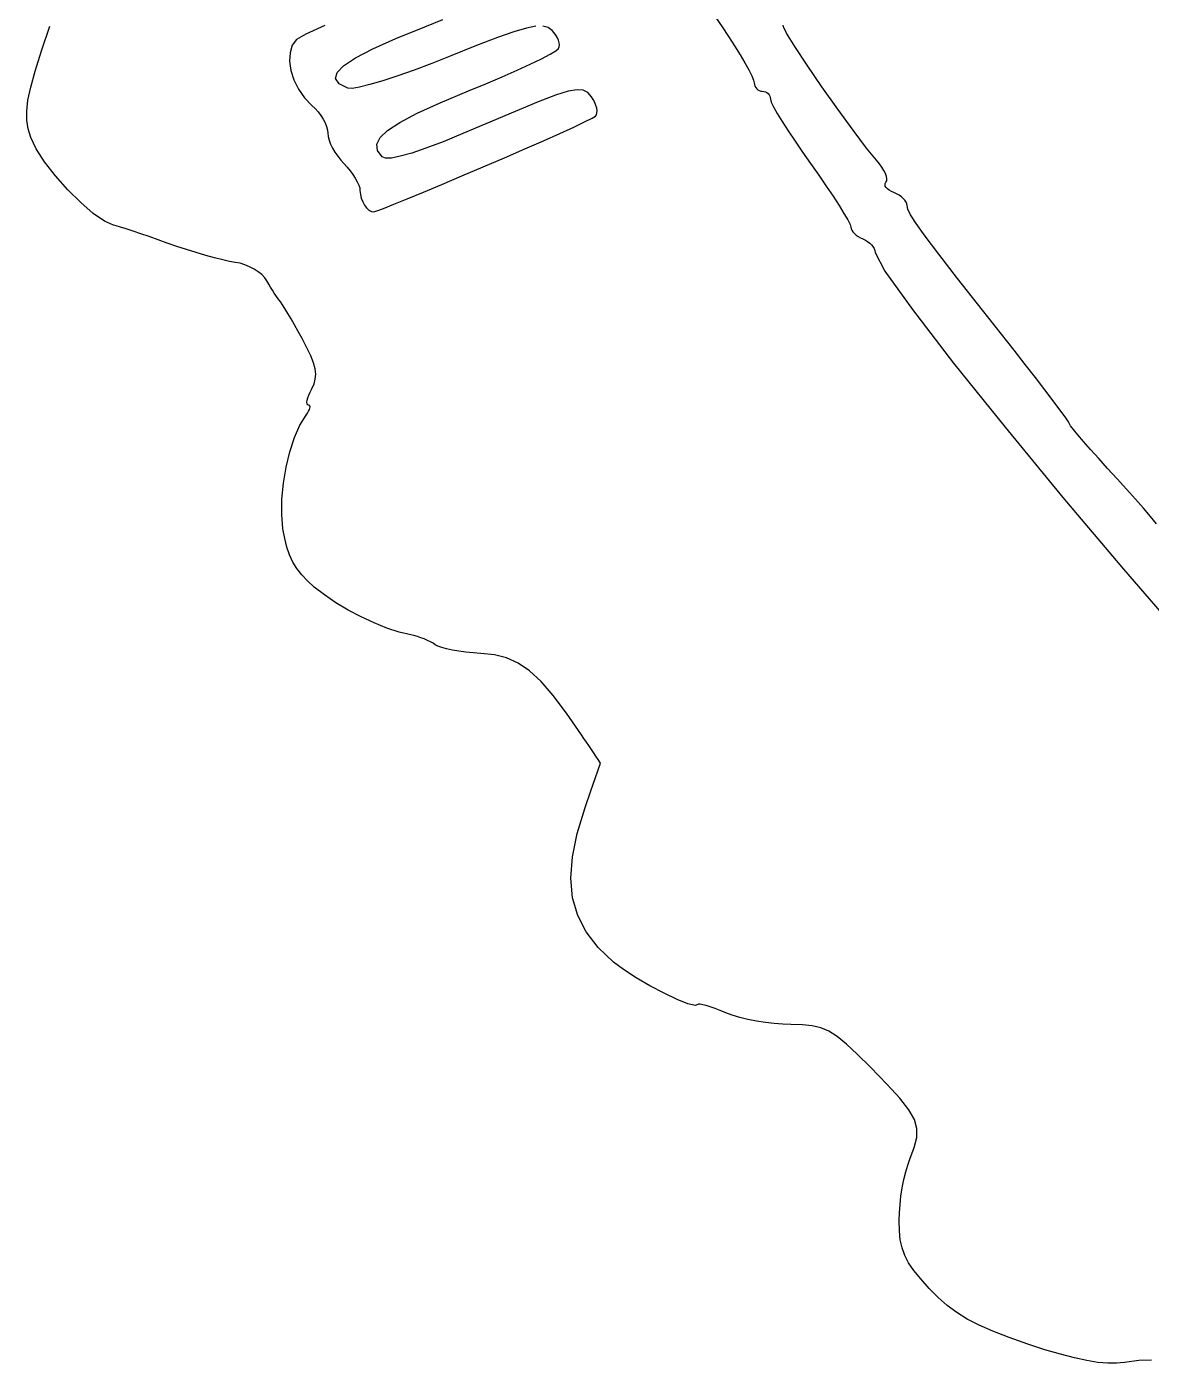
# Model space of a CAD drawing. Extents: x 0.3 to 13.7, y 0.1 to 13.4.
# Drawn here: x 1.073 to 2.626, y 1.854 to 3.7 of the extents above; entities that cross this region are included whole.
import ezdxf

# ---------------------------------------------------------------- set-up
doc = ezdxf.new("R2010")
doc.units = 0
doc.layers.get('0').update_dxf_attribs({"linetype": 'CONTINUOUS'})

msp = doc.modelspace()

# ---------------------------------------------------------------- linework, layer by layer
at = {"color": 0}
for points in [[(2.02442, 3.71332), (2.03331, 3.70003), (2.04226, 3.68664), (2.05057, 3.67367), (2.05817, 3.66151), (2.06472, 3.65033), (2.07015, 3.64057), (2.07428, 3.6326), (2.07688, 3.62651), (2.07781, 3.62283), (2.07801, 3.6205), (2.07867, 3.61833), (2.07969, 3.61626), (2.08106, 3.61453), (2.08268, 3.61312), (2.08458, 3.61203), (2.08664, 3.61139), (2.08886, 3.61106), (2.09115, 3.61089), (2.09321, 3.61025), (2.09511, 3.60921), (2.09674, 3.60786), (2.0981, 3.60622), (2.09912, 3.60439), (2.09978, 3.60226), (2.09999, 3.60004), (2.10113, 3.59625), (2.10439, 3.58963), (2.10954, 3.58057), (2.11632, 3.56939), (2.12457, 3.55647), (2.134, 3.54221), (2.14442, 3.52701), (2.15554, 3.51112), (2.16672, 3.49528), (2.17714, 3.48014), (2.18658, 3.46599), (2.19476, 3.45324), (2.20161, 3.44228), (2.20671, 3.43338), (2.20996, 3.42697), (2.2111, 3.42339), (2.21143, 3.42122), (2.2124, 3.41906), (2.21397, 3.41678), (2.21599, 3.41456), (2.21847, 3.41237), (2.22131, 3.41037), (2.22444, 3.40853), (2.22775, 3.40713), (2.23113, 3.4056), (2.23426, 3.40369), (2.23708, 3.40147), (2.23953, 3.39903), (2.2416, 3.39649), (2.24311, 3.39382), (2.24408, 3.39111), (2.24447, 3.38861), (2.25819, 3.36274), (2.29611, 3.30974), (2.35303, 3.23579), (2.42399, 3.14719), (2.50379, 3.05018), (2.58746, 2.95101), (2.66986, 2.85585)], [(2.62603, 1.85872), (2.60861, 1.85813), (2.58886, 1.85553), (2.57807, 1.85439), (2.56586, 1.85439), (2.55219, 1.85562), (2.53683, 1.85807), (2.51969, 1.86182), (2.50049, 1.86681), (2.47917, 1.87315), (2.45557, 1.88086), (2.42953, 1.88997), (2.40733, 1.89854), (2.38829, 1.9069), (2.37181, 1.91542), (2.35726, 1.92443), (2.34412, 1.93425), (2.33171, 1.94526), (2.31944, 1.95768), (2.30761, 1.97097), (2.29818, 1.98258), (2.29085, 1.99328), (2.28549, 2.00342), (2.28174, 2.01383), (2.27935, 2.02496), (2.27815, 2.03737), (2.27778, 2.05171), (2.2781, 2.06222), (2.27897, 2.07346), (2.28033, 2.08512), (2.28217, 2.09674), (2.28435, 2.10801), (2.28689, 2.1186), (2.28965, 2.12819), (2.29264, 2.13639), (2.29872, 2.15235), (2.30208, 2.16601), (2.30231, 2.1785), (2.29878, 2.19092), (2.29112, 2.20454), (2.27875, 2.22032), (2.26129, 2.23947), (2.23822, 2.26313), (2.22, 2.28119), (2.20497, 2.29525), (2.19228, 2.30567), (2.18083, 2.31299), (2.16971, 2.31776), (2.15788, 2.32053), (2.14447, 2.32183), (2.12836, 2.3221), (2.11729, 2.32249), (2.10542, 2.3234), (2.09315, 2.32488), (2.08083, 2.32688), (2.06885, 2.32921), (2.05757, 2.33197), (2.04731, 2.33501), (2.03851, 2.33822), (2.03082, 2.34136), (2.02354, 2.34412), (2.01704, 2.34646), (2.01133, 2.34831), (2.00663, 2.34961), (2.00304, 2.35038), (2.00076, 2.35047), (2, 2.34993), (1.99625, 2.34831), (1.98611, 2.35101), (1.97119, 2.35699), (1.95318, 2.36556), (1.93375, 2.37582), (1.91456, 2.38687), (1.89725, 2.398), (1.8834, 2.40836), (1.86208, 2.42871), (1.8456, 2.45008), (1.83388, 2.47276), (1.82688, 2.4974), (1.82449, 2.52419), (1.82661, 2.55365), (1.83322, 2.58615), (1.84424, 2.62207), (1.85221, 2.64507), (1.85487, 2.65267), (1.8655, 2.68326), (1.86219, 2.68804), (1.85894, 2.69299), (1.85568, 2.69781), (1.84918, 2.70757), (1.84592, 2.71235), (1.84261, 2.71729), (1.83936, 2.72211), (1.81858, 2.75217), (1.80012, 2.77653), (1.78326, 2.79579), (1.76742, 2.81049), (1.75185, 2.82113), (1.73583, 2.82844), (1.71881, 2.83268), (1.69997, 2.83475), (1.68967, 2.83539), (1.67958, 2.83643), (1.66992, 2.83772), (1.66092, 2.83925), (1.65294, 2.84099), (1.64615, 2.84283), (1.64085, 2.84478), (1.63726, 2.84674), (1.63422, 2.84874), (1.63064, 2.85081), (1.62651, 2.85275), (1.62201, 2.85465), (1.61729, 2.85644), (1.61253, 2.85807), (1.60781, 2.85932), (1.60331, 2.8604), (1.5874, 2.86426), (1.57042, 2.86974), (1.55268, 2.8769), (1.53478, 2.88519), (1.51708, 2.89453), (1.50011, 2.90468), (1.48426, 2.91542), (1.47006, 2.92643), (1.46078, 2.93485), (1.4529, 2.94319), (1.44624, 2.95182), (1.44065, 2.96094), (1.43608, 2.97081), (1.43235, 2.98161), (1.42936, 2.99354), (1.42697, 3.007), (1.42524, 3.02653), (1.42551, 3.04779), (1.42757, 3.06988), (1.43126, 3.09196), (1.43642, 3.11328), (1.44282, 3.13286), (1.45042, 3.15001), (1.45893, 3.16374), (1.46089, 3.16661), (1.4624, 3.16922), (1.46349, 3.17156), (1.46414, 3.17356), (1.46436, 3.17529), (1.46408, 3.1766), (1.46332, 3.1774), (1.46208, 3.17763), (1.46089, 3.17817), (1.46018, 3.17947), (1.46007, 3.18153), (1.46044, 3.18431), (1.46138, 3.18767), (1.46272, 3.19146), (1.46457, 3.19569), (1.46679, 3.20014), (1.46983, 3.20682), (1.47163, 3.21338), (1.47211, 3.22021), (1.47131, 3.22765), (1.46903, 3.236), (1.46533, 3.24561), (1.46012, 3.25667), (1.45335, 3.26958), (1.44808, 3.27919), (1.44299, 3.28831), (1.4381, 3.29682), (1.43365, 3.30436), (1.42969, 3.31099), (1.42637, 3.31629), (1.42389, 3.31999), (1.42219, 3.32226), (1.42085, 3.32379), (1.41911, 3.32607), (1.4171, 3.329), (1.41482, 3.33247), (1.41243, 3.33632), (1.40989, 3.34044), (1.40733, 3.34478), (1.40489, 3.34918), (1.40186, 3.35351), (1.39779, 3.35781), (1.39279, 3.36187), (1.38715, 3.36556), (1.38091, 3.36882), (1.3744, 3.37147), (1.36768, 3.37354), (1.361, 3.37483), (1.3533, 3.37614), (1.3437, 3.37831), (1.33252, 3.38108), (1.32026, 3.38444), (1.30718, 3.38824), (1.29373, 3.39247), (1.28027, 3.39692), (1.26725, 3.40147), (1.25461, 3.40603), (1.2423, 3.41037), (1.23063, 3.41433), (1.21994, 3.41797), (1.2105, 3.42111), (1.20258, 3.42356), (1.19662, 3.42529), (1.19276, 3.42632), (1.1805, 3.43153), (1.16509, 3.44228), (1.14784, 3.45725), (1.12999, 3.47504), (1.1129, 3.49431), (1.09777, 3.51361), (1.08594, 3.53168), (1.07872, 3.5471), (1.07525, 3.55925), (1.07335, 3.57107), (1.07313, 3.58382), (1.07482, 3.59858), (1.07867, 3.61654), (1.0848, 3.63883), (1.09348, 3.66672), (1.10487, 3.70122)], [(1.48454, 3.70204), (1.45856, 3.68989), (1.44581, 3.68251), (1.43983, 3.67453), (1.43668, 3.66433), (1.43604, 3.65261), (1.43793, 3.63992), (1.44206, 3.62685), (1.4484, 3.61399), (1.45676, 3.60211), (1.46696, 3.59164), (1.47136, 3.58746), (1.47547, 3.58274), (1.47922, 3.57775), (1.48247, 3.5726), (1.48514, 3.56733), (1.48714, 3.56228), (1.48844, 3.55746), (1.48887, 3.55311), (1.48936, 3.54867), (1.49061, 3.54368), (1.49268, 3.53825), (1.49539, 3.53261), (1.49869, 3.52692), (1.5025, 3.52132), (1.50662, 3.516), (1.51113, 3.51112), (1.51557, 3.50629), (1.51975, 3.50136), (1.52349, 3.49621), (1.52681, 3.4911), (1.52951, 3.48617), (1.53157, 3.48161), (1.53287, 3.47754), (1.53331, 3.47412), (1.53381, 3.46869), (1.53504, 3.46349), (1.537, 3.4585), (1.5395, 3.45394), (1.54243, 3.45008), (1.54563, 3.4471), (1.54904, 3.44515), (1.55251, 3.44439), (1.55637, 3.44575), (1.56575, 3.44937), (1.58008, 3.45514), (1.59864, 3.46272), (1.62088, 3.47194), (1.64621, 3.48253), (1.67393, 3.49414), (1.70344, 3.50672), (1.70344, 3.50672), (1.73307, 3.51938), (1.76101, 3.53147), (1.78668, 3.54275), (1.8094, 3.55296), (1.82856, 3.56174), (1.84353, 3.56879), (1.85368, 3.57389), (1.8584, 3.57676), (1.85975, 3.57867), (1.86051, 3.58128), (1.86068, 3.58436), (1.86019, 3.58789), (1.85915, 3.59164), (1.85753, 3.5956), (1.85542, 3.59967), (1.85281, 3.60357), (1.84782, 3.60921), (1.84169, 3.61253), (1.83306, 3.61328), (1.82069, 3.61106), (1.80322, 3.60553), (1.77929, 3.5964), (1.74772, 3.58328), (1.70708, 3.56592), (1.67546, 3.55257), (1.64794, 3.54144), (1.6244, 3.53256), (1.60476, 3.52582), (1.58897, 3.52126), (1.57699, 3.51887), (1.56863, 3.51867), (1.56396, 3.52051), (1.55767, 3.52914), (1.55653, 3.53788), (1.56099, 3.54704), (1.5715, 3.55701), (1.58849, 3.56808), (1.61247, 3.58062), (1.64378, 3.595), (1.683, 3.61149), (1.70692, 3.62147), (1.72944, 3.63113), (1.75017, 3.64031), (1.76844, 3.64865), (1.78386, 3.65608), (1.79585, 3.66228), (1.80393, 3.66699), (1.80757, 3.66997), (1.80849, 3.67225), (1.80875, 3.67503), (1.80838, 3.67817), (1.80746, 3.68147), (1.80593, 3.68494), (1.80393, 3.68847), (1.80138, 3.69194), (1.79844, 3.69521), (1.79308, 3.69917), (1.78597, 3.70117)], [(1.77632, 3.70101), (1.76318, 3.6984), (1.74571, 3.69325), (1.72299, 3.68528), (1.69401, 3.6741), (1.65804, 3.65967), (1.6326, 3.64963), (1.60818, 3.64046), (1.58539, 3.63243), (1.56483, 3.62571), (1.5471, 3.62033), (1.53271, 3.61681), (1.52229, 3.61501), (1.51644, 3.61524), (1.50467, 3.62142), (1.49963, 3.62858), (1.50157, 3.63683), (1.51064, 3.64632), (1.52713, 3.65728), (1.55117, 3.66982), (1.58296, 3.68408), (1.62278, 3.70019), (1.64751, 3.71001)], [(2.63303, 3.01372), (2.625, 3.02365), (2.61529, 3.03521), (2.60417, 3.04796), (2.5919, 3.06168), (2.57878, 3.07607), (2.5656, 3.09022), (2.55333, 3.10385), (2.54221, 3.11626), (2.53244, 3.12728), (2.52442, 3.13672), (2.51833, 3.14404), (2.51443, 3.14919), (2.51303, 3.15169), (2.51144, 3.15474), (2.50689, 3.16135), (2.49978, 3.17111), (2.49046, 3.18371), (2.47911, 3.19868), (2.4661, 3.21556), (2.45176, 3.23394), (2.43647, 3.25342), (2.39268, 3.30897), (2.3584, 3.35271), (2.33247, 3.38618), (2.31375, 3.41097), (2.30122, 3.4285), (2.29363, 3.44032), (2.28988, 3.44814), (2.2889, 3.45318), (2.28851, 3.45557), (2.28743, 3.45806), (2.28575, 3.46056), (2.28353, 3.46311), (2.28082, 3.4655), (2.27772, 3.46772), (2.27431, 3.46967), (2.27061, 3.47131), (2.26708, 3.47287), (2.26411, 3.47461), (2.26167, 3.47646), (2.25987, 3.4784), (2.25868, 3.48025), (2.25825, 3.48221), (2.25851, 3.48394), (2.2596, 3.48551), (2.26069, 3.48747), (2.26085, 3.49013), (2.26019, 3.49354), (2.25874, 3.49744), (2.25663, 3.50168), (2.25385, 3.50629), (2.25043, 3.51107), (2.24647, 3.51585), (2.23281, 3.53271), (2.21431, 3.55718), (2.19308, 3.58643), (2.17122, 3.6174), (2.15072, 3.64725), (2.13374, 3.6729), (2.12218, 3.69146), (2.11822, 3.70003), (2.11757, 3.70236)]]:
    msp.add_lwpolyline(points, dxfattribs=at)

doc.saveas('drawing.dxf')
